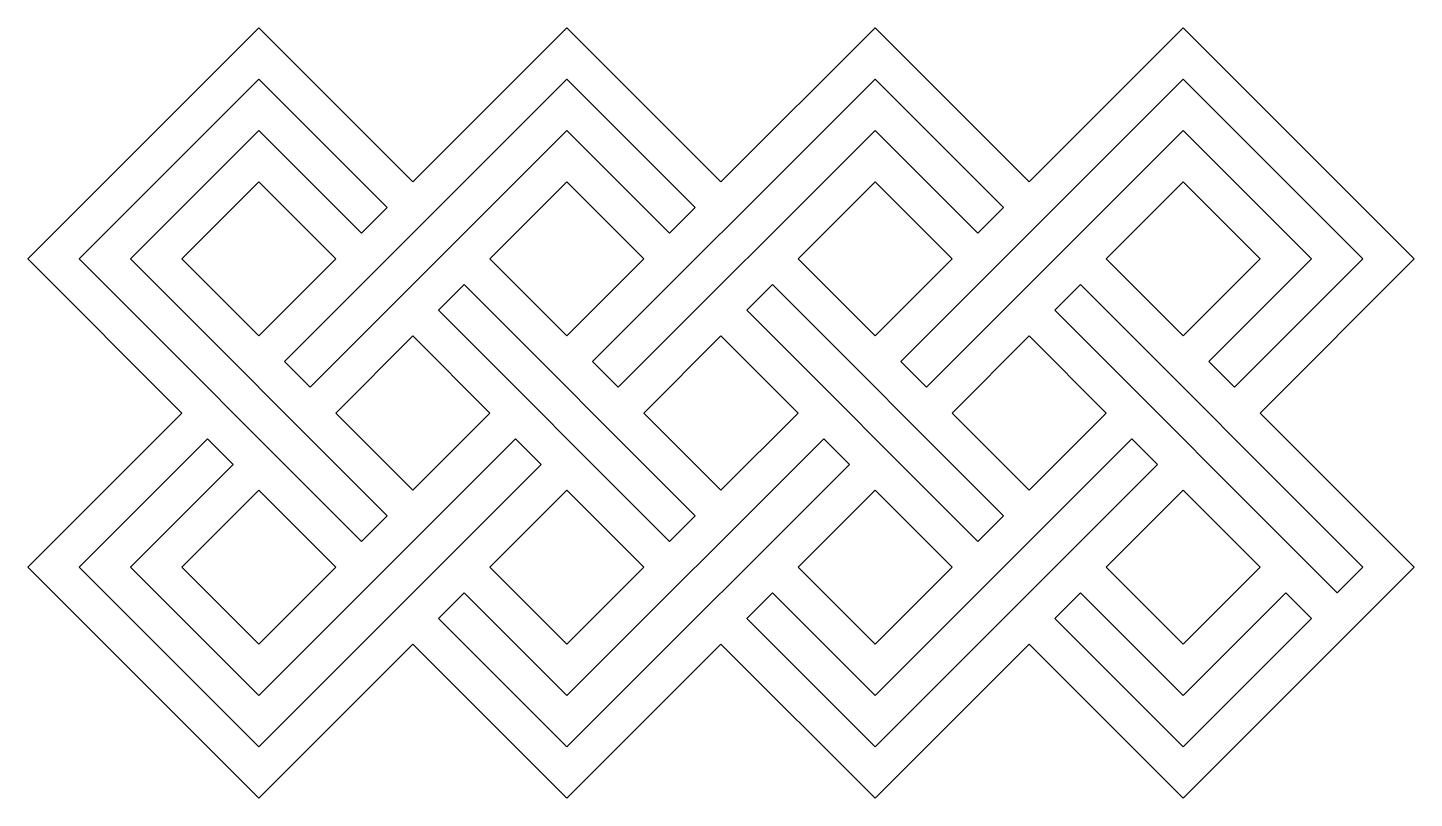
# Model space of a CAD drawing. Extents: x 0 to 143, y 0 to 80.
import ezdxf

# ---------------------------------------------------------------- set-up
doc = ezdxf.new("R2010")
doc.units = 0
doc.layers.get('0').update_dxf_attribs({"linetype": 'CONTINUOUS'})

msp = doc.modelspace()

# ---------------------------------------------------------------- linework, layer by layer
at = {"color": 7}
for points in [[(24.105974, 0.264812), (0.264936, 24.10585), (16.158961, 39.999876), (0.264936, 55.893901), (24.105974, 79.73494), (39.999999, 63.840914), (55.894025, 79.73494), (71.78805, 63.840914), (87.682076, 79.73494), (103.576101, 63.840914), (119.470127, 79.73494), (143.311165, 55.893901), (127.417139, 39.999876), (143.311165, 24.10585), (119.470127, 0.264812), (103.576101, 16.158838), (87.682076, 0.264812), (71.78805, 16.158838), (55.894025, 0.264812), (39.999999, 16.158838)], [(24.105762, 74.43691), (21.456858, 71.788007), (8.211789, 58.542938), (5.562883, 55.894031), (34.701927, 26.754987), (37.350834, 29.403893), (10.860693, 55.894034), (24.105762, 69.139102), (34.701928, 58.542937), (37.350831, 61.19184), (26.754666, 71.788006)], [(55.894258, 74.43691), (53.244817, 71.787998), (53.244817, 71.787469), (26.755227, 45.297879), (29.404131, 42.648976), (55.894269, 69.139113), (66.489896, 58.542956), (69.1388, 61.19186), (58.543172, 71.788017)], [(87.682208, 74.43691), (85.033305, 71.788006), (58.543164, 45.297866), (61.192068, 42.648962), (87.682208, 69.139103), (98.277833, 58.542948), (100.927277, 61.191862), (90.331112, 71.788028)], [(119.470156, 74.436913), (116.82125, 71.788006), (90.331112, 45.297868), (92.980015, 42.648965), (119.470153, 69.139103), (132.715225, 55.894031), (122.119059, 45.297866), (124.767963, 42.648962), (135.364128, 53.245128), (138.013035, 55.894034), (135.364131, 58.542937), (122.119059, 71.788009)], [(16.158961, 55.893901), (24.105974, 63.840914), (32.052987, 55.893901), (24.105974, 47.946889)], [(47.947012, 55.893901), (55.894025, 63.840914), (63.841038, 55.893901), (55.894025, 47.946889)], [(79.735063, 55.893901), (87.682076, 63.840914), (95.629089, 55.893901), (87.682076, 47.946889)], [(111.523114, 55.893901), (119.470127, 63.840914), (127.417139, 55.893901), (119.470127, 47.946889)], [(42.649004, 50.595893), (45.298008, 53.244897), (69.139046, 29.403859), (66.490042, 26.754855)], [(74.437055, 50.595893), (77.086059, 53.244897), (100.927097, 29.403859), (98.278093, 26.754855)], [(106.225105, 50.595893), (108.87411, 53.244897), (138.013156, 24.10585), (135.364152, 21.456846)], [(32.052987, 39.999876), (39.999999, 47.946889), (47.947012, 39.999876), (39.999999, 32.052863)], [(63.841038, 39.999876), (71.78805, 47.946889), (79.735063, 39.999876), (71.78805, 32.052863)], [(95.629089, 39.999876), (103.576101, 47.946889), (111.523114, 39.999876), (103.576101, 32.052863)], [(18.807955, 37.350607), (8.211797, 26.754979), (5.562894, 24.106076), (8.211808, 21.456632), (24.105783, 5.562656), (26.754689, 8.211563), (26.755219, 8.211563), (53.244819, 34.701693), (50.595916, 37.350596), (24.106324, 10.861004), (10.861241, 24.106086), (21.456858, 34.701703)], [(82.38385, 37.350607), (55.894258, 10.861015), (45.298103, 21.45664), (42.649197, 18.807733), (53.244822, 8.211579), (55.894266, 5.562664), (58.543172, 8.211571), (85.03331, 34.701708)], [(114.172346, 37.350607), (87.682206, 10.860466), (77.08604, 21.456632), (74.437137, 18.807728), (85.033302, 8.211563), (87.682208, 5.562656), (90.331112, 8.21156), (116.821252, 34.701701)], [(16.158961, 24.10585), (24.105974, 32.052863), (32.052987, 24.10585), (24.105974, 16.158838)], [(47.947012, 24.10585), (55.894025, 32.052863), (63.841038, 24.10585), (55.894025, 16.158838)], [(79.735063, 24.10585), (87.682076, 32.052863), (95.629089, 24.10585), (87.682076, 16.158838)], [(111.523114, 24.10585), (119.470127, 32.052863), (127.417139, 24.10585), (119.470127, 16.158838)], [(108.873991, 21.456632), (106.225087, 18.807728), (116.821252, 8.211563), (119.470156, 5.562659), (122.119059, 8.211563), (132.715225, 18.807728), (130.066321, 21.456632), (119.470156, 10.860466)]]:
    msp.add_lwpolyline(points, close=True, dxfattribs=at)

doc.saveas('drawing.dxf')
